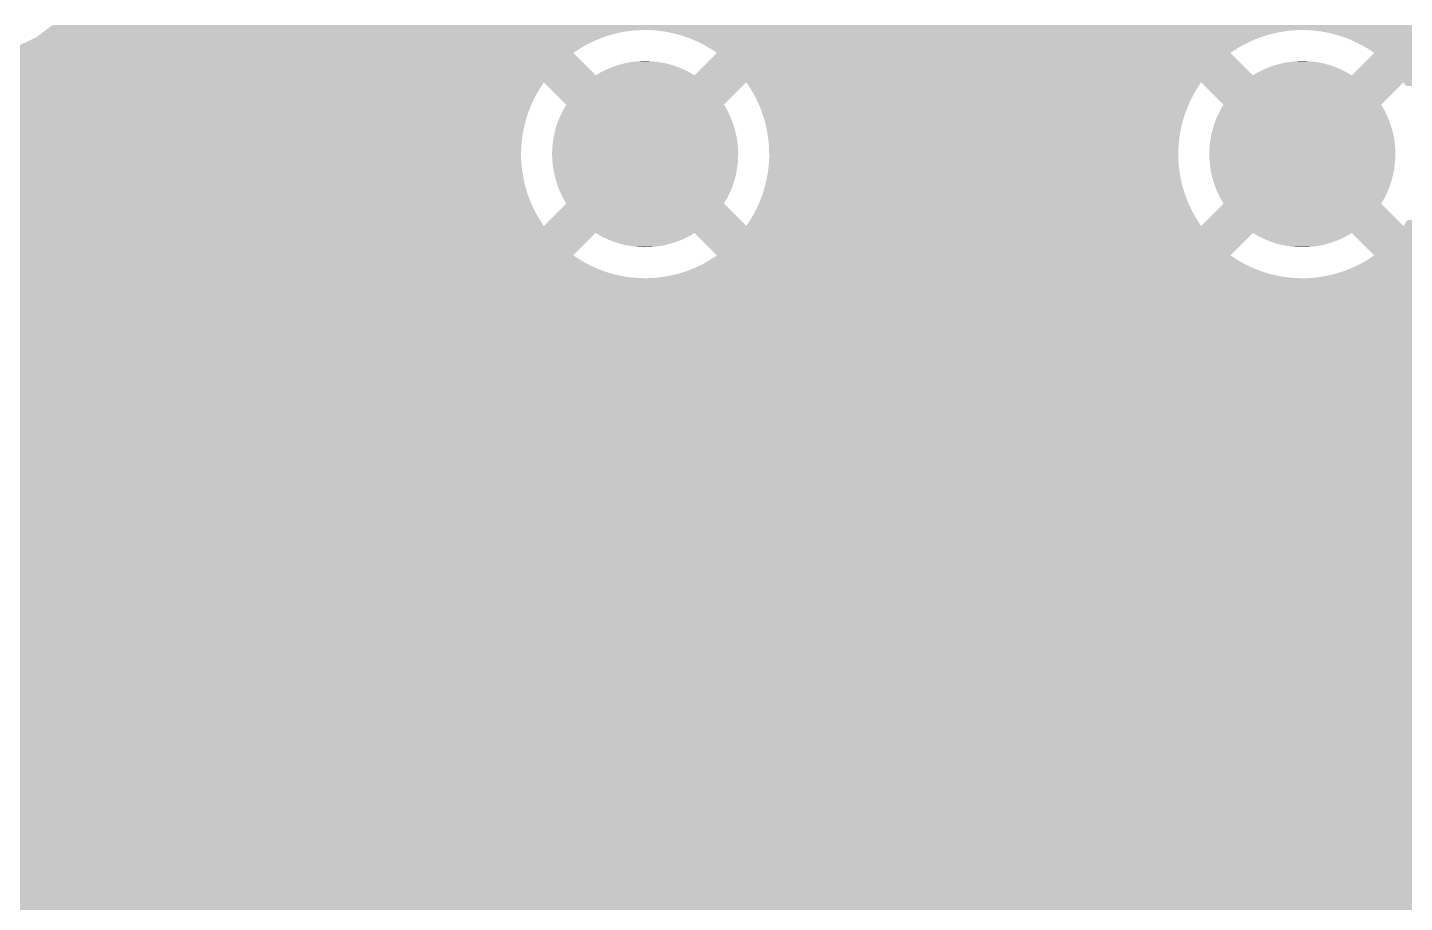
# Model space of a CAD drawing. Extents: x 295 to 953, y 10 to 290.
# Drawn here: x 609.51 to 624.15, y 116.65 to 125.95 of the extents above; entities that cross this region are included whole.
import ezdxf

# ---------------------------------------------------------------- set-up
doc = ezdxf.new("R2010")
doc.units = 0
doc.header["$LTSCALE"] = 5
doc.header["$MEASUREMENT"] = 0
doc.layers.add('GND1', color=7, linetype='CONTINUOUS')

msp = doc.modelspace()

# ---------------------------------------------------------------- linework, layer by layer
at = {"layer": 'GND1'}
for points in [[(609.624, 125.855), (609.652, 125.876), (615.669, 125.855), (615.742, 125.876)], [(609.652, 125.876), (609.675, 125.894), (615.742, 125.876), (615.817, 125.894)], [(609.675, 125.894), (609.692, 125.907), (615.817, 125.894), (615.893, 125.907)], [(609.692, 125.907), (609.703, 125.915), (615.893, 125.907), (615.969, 125.915)], [(609.703, 125.915), (609.708, 125.919), (615.969, 125.915), (616.046, 125.919)], [(609.708, 125.919), (609.778, 125.972), (668.173, 125.919), (668.168, 125.972)], [(616.123, 125.919), (616.046, 125.919), (623.022, 125.919), (623.031, 125.919)], [(616.178, 125.915), (616.123, 125.919), (622.954, 125.915), (623.022, 125.919)], [(616.199, 125.914), (616.178, 125.915), (622.942, 125.914), (622.954, 125.915)], [(616.257, 125.907), (616.199, 125.914), (622.878, 125.907), (622.942, 125.914)], [(616.276, 125.904), (616.257, 125.907), (622.865, 125.904), (622.878, 125.907)], [(616.334, 125.894), (616.276, 125.904), (622.802, 125.894), (622.865, 125.904)], [(616.351, 125.89), (616.334, 125.894), (622.789, 125.89), (622.802, 125.894)], [(616.409, 125.876), (616.351, 125.89), (622.727, 125.876), (622.789, 125.89)], [(616.426, 125.872), (616.409, 125.876), (622.714, 125.872), (622.727, 125.876)], [(616.483, 125.855), (616.426, 125.872), (622.654, 125.855), (622.714, 125.872)], [(623.184, 125.914), (623.108, 125.919), (668.174, 125.914), (668.173, 125.919)], [(623.261, 125.904), (623.184, 125.914), (668.175, 125.904), (668.174, 125.914)], [(623.336, 125.89), (623.261, 125.904), (668.176, 125.89), (668.175, 125.904)], [(623.411, 125.872), (623.336, 125.89), (668.178, 125.872), (668.176, 125.89)], [(623.484, 125.85), (623.411, 125.872), (668.181, 125.85), (668.178, 125.872)], [(609.215, 125.706), (609.302, 125.727), (615.359, 125.706), (615.39, 125.727)], [(609.302, 125.727), (609.42, 125.754), (615.39, 125.727), (615.438, 125.754)], [(609.42, 125.754), (609.442, 125.765), (615.438, 125.754), (615.457, 125.765)], [(609.442, 125.765), (609.514, 125.799), (615.457, 125.765), (615.526, 125.799)], [(609.514, 125.799), (609.578, 125.829), (615.526, 125.799), (615.597, 125.829)], [(609.578, 125.829), (609.611, 125.844), (615.597, 125.829), (615.64, 125.844)], [(609.611, 125.844), (609.624, 125.855), (615.64, 125.844), (615.669, 125.855)], [(616.499, 125.85), (616.483, 125.855), (622.64, 125.85), (622.654, 125.855)], [(616.556, 125.829), (616.499, 125.85), (622.582, 125.829), (622.64, 125.85)], [(616.571, 125.823), (616.556, 125.829), (622.568, 125.823), (622.582, 125.829)], [(616.626, 125.799), (616.571, 125.823), (622.511, 125.799), (622.568, 125.823)], [(616.641, 125.792), (616.626, 125.799), (622.498, 125.792), (622.511, 125.799)], [(616.695, 125.765), (616.641, 125.792), (622.442, 125.765), (622.498, 125.792)], [(616.71, 125.757), (616.695, 125.765), (622.429, 125.757), (622.442, 125.765)], [(616.762, 125.727), (616.71, 125.757), (622.375, 125.727), (622.429, 125.757)], [(616.776, 125.719), (616.762, 125.727), (622.363, 125.719), (622.375, 125.727)], [(616.826, 125.685), (616.776, 125.719), (622.311, 125.685), (622.363, 125.719)], [(623.556, 125.823), (623.484, 125.85), (668.184, 125.823), (668.181, 125.85)], [(623.626, 125.792), (623.556, 125.823), (668.187, 125.792), (668.184, 125.823)], [(623.635, 125.788), (623.626, 125.792), (668.187, 125.788), (668.187, 125.792)], [(623.695, 125.757), (623.635, 125.788), (668.197, 125.757), (668.187, 125.788)], [(623.761, 125.719), (623.695, 125.757), (668.21, 125.719), (668.197, 125.757)], [(623.825, 125.676), (623.761, 125.719), (668.224, 125.676), (668.21, 125.719)], [(563.829, 125.685), (563.829, 125.703), (615.326, 125.685), (615.353, 125.703)], [(563.829, 125.676), (563.829, 125.685), (615.313, 125.676), (615.326, 125.685)], [(563.829, 125.438), (563.829, 125.676), (615.551, 125.438), (615.313, 125.676)], [(609.004, 125.703), (609.215, 125.706), (615.353, 125.703), (615.359, 125.706)], [(615.835, 125.56), (615.859, 125.565), (616.316, 125.56), (616.296, 125.565)], [(615.859, 125.565), (615.9, 125.574), (616.296, 125.565), (616.25, 125.574)], [(615.9, 125.574), (615.925, 125.578), (616.25, 125.574), (616.231, 125.578)], [(615.925, 125.578), (615.966, 125.583), (616.231, 125.578), (616.183, 125.583)], [(615.966, 125.583), (615.994, 125.586), (616.183, 125.583), (616.165, 125.586)], [(615.994, 125.586), (616.032, 125.589), (616.165, 125.586), (616.112, 125.589)], [(616.032, 125.589), (616.099, 125.589), (616.112, 125.589), (616.099, 125.589)], [(616.602, 125.438), (616.84, 125.676), (622.536, 125.438), (622.298, 125.676)], [(616.84, 125.676), (616.826, 125.685), (622.298, 125.676), (622.311, 125.685)], [(622.82, 125.56), (622.844, 125.565), (623.301, 125.56), (623.281, 125.565)], [(622.844, 125.565), (622.885, 125.574), (623.281, 125.565), (623.235, 125.574)], [(622.885, 125.574), (622.91, 125.578), (623.235, 125.574), (623.216, 125.578)], [(622.91, 125.578), (622.951, 125.583), (623.216, 125.578), (623.168, 125.583)], [(622.951, 125.583), (622.979, 125.586), (623.168, 125.583), (623.15, 125.586)], [(622.979, 125.586), (623.017, 125.589), (623.15, 125.586), (623.097, 125.589)], [(623.017, 125.589), (623.084, 125.589), (623.097, 125.589), (623.084, 125.589)], [(623.587, 125.438), (623.736, 125.588), (668.341, 125.438), (668.253, 125.588)], [(623.736, 125.588), (623.825, 125.676), (668.253, 125.588), (668.224, 125.676)], [(563.829, 125.406), (563.829, 125.438), (668.36, 125.406), (668.341, 125.438)], [(615.551, 125.438), (615.589, 125.461), (616.602, 125.438), (616.563, 125.461)], [(615.589, 125.461), (615.609, 125.472), (616.563, 125.461), (616.545, 125.472)], [(615.609, 125.472), (615.648, 125.492), (616.545, 125.472), (616.504, 125.492)], [(615.648, 125.492), (615.669, 125.501), (616.504, 125.492), (616.485, 125.501)], [(615.669, 125.501), (615.709, 125.519), (616.485, 125.501), (616.443, 125.519)], [(615.709, 125.519), (615.731, 125.527), (616.443, 125.519), (616.424, 125.527)], [(615.731, 125.527), (615.771, 125.541), (616.424, 125.527), (616.38, 125.541)], [(615.771, 125.541), (615.794, 125.548), (616.38, 125.541), (616.361, 125.548)], [(615.794, 125.548), (615.835, 125.56), (616.361, 125.548), (616.316, 125.56)], [(622.536, 125.438), (622.574, 125.461), (623.587, 125.438), (623.548, 125.461)], [(622.574, 125.461), (622.594, 125.472), (623.548, 125.461), (623.53, 125.472)], [(622.594, 125.472), (622.633, 125.492), (623.53, 125.472), (623.489, 125.492)], [(622.633, 125.492), (622.654, 125.501), (623.489, 125.492), (623.47, 125.501)], [(622.654, 125.501), (622.694, 125.519), (623.47, 125.501), (623.428, 125.519)], [(622.694, 125.519), (622.716, 125.527), (623.428, 125.519), (623.409, 125.527)], [(622.716, 125.527), (622.756, 125.541), (623.409, 125.527), (623.365, 125.541)], [(622.756, 125.541), (622.779, 125.548), (623.365, 125.541), (623.346, 125.548)], [(622.779, 125.548), (622.82, 125.56), (623.346, 125.548), (623.301, 125.56)], [(563.829, 125.364), (563.829, 125.406), (668.398, 125.364), (668.36, 125.406)], [(563.829, 125.3), (563.829, 125.364), (614.959, 125.3), (615.001, 125.364)], [(563.829, 125.234), (563.829, 125.3), (614.92, 125.234), (614.959, 125.3)], [(615.239, 125.126), (615.001, 125.364), (616.914, 125.126), (617.152, 125.364)], [(617.178, 125.326), (617.152, 125.364), (621.961, 125.326), (621.986, 125.364)], [(617.194, 125.3), (617.178, 125.326), (621.944, 125.3), (621.961, 125.326)], [(617.218, 125.26), (617.194, 125.3), (621.92, 125.26), (621.944, 125.3)], [(622.224, 125.126), (621.986, 125.364), (623.899, 125.126), (624.137, 125.364)], [(624.163, 125.326), (624.137, 125.364), (668.433, 125.326), (668.398, 125.364)], [(563.829, 125.165), (563.829, 125.234), (614.885, 125.165), (614.92, 125.234)], [(563.829, 125.095), (563.829, 125.165), (614.854, 125.095), (614.885, 125.165)], [(615.228, 125.107), (615.239, 125.126), (616.926, 125.107), (616.914, 125.126)], [(617.233, 125.234), (617.218, 125.26), (621.905, 125.234), (621.92, 125.26)], [(617.255, 125.193), (617.233, 125.234), (621.884, 125.193), (621.905, 125.234)], [(617.268, 125.165), (617.255, 125.193), (621.87, 125.165), (621.884, 125.193)], [(617.287, 125.123), (617.268, 125.165), (621.851, 125.123), (621.87, 125.165)], [(617.299, 125.095), (617.287, 125.123), (621.839, 125.095), (621.851, 125.123)], [(622.213, 125.107), (622.224, 125.126), (623.911, 125.107), (623.899, 125.126)], [(563.829, 125.023), (563.829, 125.095), (614.827, 125.023), (614.854, 125.095)], [(563.829, 124.95), (563.829, 125.023), (614.805, 124.95), (614.827, 125.023)], [(615.15, 124.948), (615.167, 124.989), (617.002, 124.948), (616.986, 124.989)], [(615.167, 124.989), (615.176, 125.009), (616.986, 124.989), (616.977, 125.009)], [(615.176, 125.009), (615.196, 125.049), (616.977, 125.009), (616.958, 125.049)], [(615.196, 125.049), (615.205, 125.069), (616.958, 125.049), (616.947, 125.069)], [(615.205, 125.069), (615.228, 125.107), (616.947, 125.069), (616.926, 125.107)], [(617.316, 125.052), (617.299, 125.095), (621.823, 125.052), (621.839, 125.095)], [(617.325, 125.023), (617.316, 125.052), (621.812, 125.023), (621.823, 125.052)], [(617.34, 124.979), (617.325, 125.023), (621.799, 124.979), (621.812, 125.023)], [(617.348, 124.95), (617.34, 124.979), (621.79, 124.95), (621.799, 124.979)], [(622.135, 124.948), (622.152, 124.989), (623.987, 124.948), (623.971, 124.989)], [(622.152, 124.989), (622.161, 125.009), (623.971, 124.989), (623.962, 125.009)], [(622.161, 125.009), (622.181, 125.049), (623.962, 125.009), (623.943, 125.049)], [(622.181, 125.049), (622.19, 125.069), (623.943, 125.049), (623.932, 125.069)], [(622.19, 125.069), (622.213, 125.107), (623.932, 125.069), (623.911, 125.107)], [(563.829, 124.875), (563.829, 124.95), (614.787, 124.875), (614.805, 124.95)], [(563.829, 124.8), (563.829, 124.875), (614.773, 124.8), (614.787, 124.875)], [(615.112, 124.82), (615.124, 124.863), (617.04, 124.82), (617.03, 124.863)], [(615.124, 124.863), (615.129, 124.885), (617.03, 124.863), (617.023, 124.885)], [(615.129, 124.885), (615.143, 124.927), (617.023, 124.885), (617.01, 124.927)], [(615.143, 124.927), (615.15, 124.948), (617.01, 124.927), (617.002, 124.948)], [(617.36, 124.905), (617.348, 124.95), (621.779, 124.905), (621.79, 124.95)], [(617.366, 124.875), (617.36, 124.905), (621.772, 124.875), (621.779, 124.905)], [(617.375, 124.83), (617.366, 124.875), (621.763, 124.83), (621.772, 124.875)], [(622.097, 124.82), (622.109, 124.863), (624.025, 124.82), (624.015, 124.863)], [(622.109, 124.863), (622.114, 124.885), (624.015, 124.863), (624.008, 124.885)], [(622.114, 124.885), (622.128, 124.927), (624.008, 124.885), (623.995, 124.927)], [(622.128, 124.927), (622.135, 124.948), (623.995, 124.927), (623.987, 124.948)], [(563.829, 124.723), (563.829, 124.8), (614.764, 124.723), (614.773, 124.8)], [(563.829, 124.647), (563.829, 124.723), (614.759, 124.647), (614.764, 124.723)], [(615.09, 124.667), (615.091, 124.689), (617.063, 124.667), (617.061, 124.689)], [(615.091, 124.689), (615.097, 124.733), (617.061, 124.689), (617.057, 124.733)], [(615.097, 124.733), (615.1, 124.755), (617.057, 124.733), (617.053, 124.755)], [(615.1, 124.755), (615.108, 124.799), (617.053, 124.755), (617.046, 124.799)], [(615.108, 124.799), (615.112, 124.82), (617.046, 124.799), (617.04, 124.82)], [(617.38, 124.8), (617.375, 124.83), (621.758, 124.8), (621.763, 124.83)], [(617.386, 124.754), (617.38, 124.8), (621.752, 124.754), (621.758, 124.8)], [(617.389, 124.723), (617.386, 124.754), (621.749, 124.723), (621.752, 124.754)], [(617.393, 124.677), (617.389, 124.723), (621.746, 124.677), (621.749, 124.723)], [(622.075, 124.667), (622.076, 124.689), (624.048, 124.667), (624.046, 124.689)], [(622.076, 124.689), (622.082, 124.733), (624.046, 124.689), (624.042, 124.733)], [(622.082, 124.733), (622.085, 124.755), (624.042, 124.733), (624.038, 124.755)], [(622.085, 124.755), (622.093, 124.799), (624.038, 124.755), (624.031, 124.799)], [(622.093, 124.799), (622.097, 124.82), (624.031, 124.799), (624.025, 124.82)], [(563.829, 124.57), (563.829, 124.647), (614.758, 124.57), (614.759, 124.647)], [(563.829, 124.493), (563.829, 124.57), (614.762, 124.493), (614.758, 124.57)], [(615.087, 124.601), (615.088, 124.623), (617.066, 124.601), (617.065, 124.623)], [(615.088, 124.578), (615.087, 124.601), (617.065, 124.578), (617.066, 124.601)], [(615.088, 124.623), (615.09, 124.667), (617.065, 124.623), (617.063, 124.667)], [(615.09, 124.534), (615.088, 124.578), (617.063, 124.534), (617.065, 124.578)], [(617.391, 124.493), (617.395, 124.554), (621.747, 124.493), (621.744, 124.554)], [(617.394, 124.647), (617.393, 124.677), (621.744, 124.647), (621.746, 124.677)], [(617.395, 124.601), (617.394, 124.647), (621.743, 124.601), (621.744, 124.647)], [(617.395, 124.57), (617.395, 124.601), (621.743, 124.57), (621.743, 124.601)], [(617.395, 124.554), (617.395, 124.57), (621.744, 124.554), (621.743, 124.57)], [(622.072, 124.601), (622.073, 124.623), (624.051, 124.601), (624.05, 124.623)], [(622.073, 124.578), (622.072, 124.601), (624.05, 124.578), (624.051, 124.601)], [(622.073, 124.623), (622.075, 124.667), (624.05, 124.623), (624.048, 124.667)], [(622.075, 124.534), (622.073, 124.578), (624.048, 124.534), (624.05, 124.578)], [(563.829, 124.417), (563.829, 124.493), (614.771, 124.417), (614.762, 124.493)], [(563.829, 124.341), (563.829, 124.417), (614.784, 124.341), (614.771, 124.417)], [(615.092, 124.512), (615.09, 124.534), (617.062, 124.512), (617.063, 124.534)], [(615.096, 124.468), (615.092, 124.512), (617.056, 124.468), (617.062, 124.512)], [(615.1, 124.446), (615.096, 124.468), (617.053, 124.446), (617.056, 124.468)], [(615.108, 124.402), (615.1, 124.446), (617.045, 124.402), (617.053, 124.446)], [(615.113, 124.381), (615.108, 124.402), (617.041, 124.381), (617.045, 124.402)], [(617.369, 124.341), (617.38, 124.402), (621.769, 124.341), (621.758, 124.402)], [(617.38, 124.402), (617.382, 124.417), (621.758, 124.402), (621.756, 124.417)], [(617.382, 124.417), (617.39, 124.478), (621.756, 124.417), (621.749, 124.478)], [(617.39, 124.478), (617.391, 124.493), (621.749, 124.478), (621.747, 124.493)], [(622.077, 124.512), (622.075, 124.534), (624.047, 124.512), (624.048, 124.534)], [(622.081, 124.468), (622.077, 124.512), (624.041, 124.468), (624.047, 124.512)], [(622.085, 124.446), (622.081, 124.468), (624.038, 124.446), (624.041, 124.468)], [(622.093, 124.402), (622.085, 124.446), (624.03, 124.402), (624.038, 124.446)], [(622.098, 124.381), (622.093, 124.402), (624.026, 124.381), (624.03, 124.402)], [(563.829, 124.267), (563.829, 124.341), (614.801, 124.267), (614.784, 124.341)], [(563.829, 124.193), (563.829, 124.267), (614.822, 124.193), (614.801, 124.267)], [(615.123, 124.338), (615.113, 124.381), (617.03, 124.338), (617.041, 124.381)], [(615.13, 124.316), (615.123, 124.338), (617.024, 124.316), (617.03, 124.338)], [(615.143, 124.274), (615.13, 124.316), (617.01, 124.274), (617.024, 124.316)], [(615.151, 124.253), (615.143, 124.274), (617.003, 124.253), (617.01, 124.274)], [(615.167, 124.212), (615.151, 124.253), (616.986, 124.212), (617.003, 124.253)], [(617.33, 124.193), (617.348, 124.252), (621.807, 124.193), (621.79, 124.252)], [(617.348, 124.252), (617.352, 124.267), (621.79, 124.252), (621.786, 124.267)], [(617.352, 124.267), (617.366, 124.326), (621.786, 124.267), (621.772, 124.326)], [(617.366, 124.326), (617.369, 124.341), (621.772, 124.326), (621.769, 124.341)], [(622.108, 124.338), (622.098, 124.381), (624.015, 124.338), (624.026, 124.381)], [(622.115, 124.316), (622.108, 124.338), (624.009, 124.316), (624.015, 124.338)], [(622.128, 124.274), (622.115, 124.316), (623.995, 124.274), (624.009, 124.316)], [(622.136, 124.253), (622.128, 124.274), (623.988, 124.253), (623.995, 124.274)], [(622.152, 124.212), (622.136, 124.253), (623.971, 124.212), (623.988, 124.253)], [(563.829, 124.121), (563.829, 124.193), (614.848, 124.121), (614.822, 124.193)], [(563.829, 124.05), (563.829, 124.121), (614.878, 124.05), (614.848, 124.121)], [(615.176, 124.192), (615.167, 124.212), (616.977, 124.192), (616.986, 124.212)], [(615.195, 124.152), (615.176, 124.192), (616.958, 124.152), (616.977, 124.192)], [(615.206, 124.132), (615.195, 124.152), (616.948, 124.132), (616.958, 124.152)], [(615.227, 124.094), (615.206, 124.132), (616.925, 124.094), (616.948, 124.132)], [(617.274, 124.05), (617.299, 124.106), (621.863, 124.05), (621.839, 124.106)], [(617.299, 124.106), (617.304, 124.121), (621.839, 124.106), (621.833, 124.121)], [(617.304, 124.121), (617.326, 124.178), (621.833, 124.121), (621.813, 124.178)], [(617.326, 124.178), (617.33, 124.193), (621.813, 124.178), (621.807, 124.193)], [(622.161, 124.192), (622.152, 124.212), (623.962, 124.192), (623.971, 124.212)], [(622.18, 124.152), (622.161, 124.192), (623.943, 124.152), (623.962, 124.192)], [(622.191, 124.132), (622.18, 124.152), (623.933, 124.132), (623.943, 124.152)], [(622.212, 124.094), (622.191, 124.132), (623.91, 124.094), (623.933, 124.132)], [(563.829, 123.981), (563.829, 124.05), (614.912, 123.981), (614.878, 124.05)], [(563.829, 123.914), (563.829, 123.981), (614.95, 123.914), (614.912, 123.981)], [(615.001, 123.837), (615.239, 124.075), (617.152, 123.837), (616.914, 124.075)], [(615.239, 124.075), (615.227, 124.094), (616.914, 124.075), (616.925, 124.094)], [(617.202, 123.914), (617.233, 123.967), (621.935, 123.914), (621.905, 123.967)], [(617.233, 123.967), (617.24, 123.981), (621.905, 123.967), (621.897, 123.981)], [(617.24, 123.981), (617.268, 124.036), (621.897, 123.981), (621.87, 124.036)], [(617.268, 124.036), (617.274, 124.05), (621.87, 124.036), (621.863, 124.05)], [(621.986, 123.837), (622.224, 124.075), (624.137, 123.837), (623.899, 124.075)], [(622.224, 124.075), (622.212, 124.094), (623.899, 124.075), (623.91, 124.094)], [(563.829, 123.85), (563.829, 123.914), (614.992, 123.85), (614.95, 123.914)], [(563.829, 123.837), (563.829, 123.85), (615.001, 123.837), (614.992, 123.85)], [(563.829, 123.763), (563.829, 123.837), (739.571, 123.763), (739.571, 123.837)], [(617.152, 123.837), (617.16, 123.85), (621.986, 123.837), (621.977, 123.85)], [(617.16, 123.85), (617.195, 123.901), (621.977, 123.85), (621.944, 123.901)], [(617.195, 123.901), (617.202, 123.914), (621.944, 123.901), (621.935, 123.914)], [(624.137, 123.837), (624.18, 123.901), (739.571, 123.837), (739.571, 123.901)], [(563.829, 123.525), (563.829, 123.763), (615.313, 123.525), (615.551, 123.763)], [(615.59, 123.74), (615.551, 123.763), (616.564, 123.74), (616.602, 123.763)], [(615.608, 123.729), (615.59, 123.74), (616.544, 123.729), (616.564, 123.74)], [(615.649, 123.709), (615.608, 123.729), (616.505, 123.709), (616.544, 123.729)], [(615.668, 123.7), (615.649, 123.709), (616.484, 123.7), (616.505, 123.709)], [(615.71, 123.682), (615.668, 123.7), (616.444, 123.682), (616.484, 123.7)], [(615.729, 123.674), (615.71, 123.682), (616.422, 123.674), (616.444, 123.682)], [(615.773, 123.66), (615.729, 123.674), (616.382, 123.66), (616.422, 123.674)], [(615.792, 123.653), (615.773, 123.66), (616.359, 123.653), (616.382, 123.66)], [(616.84, 123.525), (616.602, 123.763), (622.298, 123.525), (622.536, 123.763)], [(622.575, 123.74), (622.536, 123.763), (623.549, 123.74), (623.587, 123.763)], [(622.593, 123.729), (622.575, 123.74), (623.529, 123.729), (623.549, 123.74)], [(622.634, 123.709), (622.593, 123.729), (623.49, 123.709), (623.529, 123.729)], [(622.653, 123.7), (622.634, 123.709), (623.469, 123.7), (623.49, 123.709)], [(622.695, 123.682), (622.653, 123.7), (623.429, 123.682), (623.469, 123.7)], [(622.714, 123.674), (622.695, 123.682), (623.407, 123.674), (623.429, 123.682)], [(622.758, 123.66), (622.714, 123.674), (623.367, 123.66), (623.407, 123.674)], [(622.777, 123.653), (622.758, 123.66), (623.344, 123.653), (623.367, 123.66)], [(623.825, 123.525), (623.587, 123.763), (739.571, 123.525), (739.571, 123.763)], [(563.829, 123.483), (563.829, 123.525), (615.377, 123.483), (615.313, 123.525)], [(615.837, 123.641), (615.792, 123.653), (616.318, 123.641), (616.359, 123.653)], [(615.857, 123.636), (615.837, 123.641), (616.294, 123.636), (616.318, 123.641)], [(615.903, 123.627), (615.857, 123.636), (616.253, 123.627), (616.294, 123.636)], [(615.922, 123.624), (615.903, 123.627), (616.228, 123.624), (616.253, 123.627)], [(615.97, 123.618), (615.922, 123.624), (616.187, 123.618), (616.228, 123.624)], [(615.988, 123.616), (615.97, 123.618), (616.159, 123.616), (616.187, 123.618)], [(616.041, 123.613), (615.988, 123.616), (616.121, 123.613), (616.159, 123.616)], [(616.054, 123.612), (616.041, 123.613), (616.054, 123.612), (616.121, 123.613)], [(616.775, 123.483), (616.827, 123.516), (622.362, 123.483), (622.312, 123.516)], [(616.827, 123.516), (616.84, 123.525), (622.312, 123.516), (622.298, 123.525)], [(622.822, 123.641), (622.777, 123.653), (623.303, 123.641), (623.344, 123.653)], [(622.842, 123.636), (622.822, 123.641), (623.279, 123.636), (623.303, 123.641)], [(622.888, 123.627), (622.842, 123.636), (623.238, 123.627), (623.279, 123.636)], [(622.907, 123.624), (622.888, 123.627), (623.213, 123.624), (623.238, 123.627)], [(622.955, 123.618), (622.907, 123.624), (623.172, 123.618), (623.213, 123.624)], [(622.973, 123.616), (622.955, 123.618), (623.144, 123.616), (623.172, 123.618)], [(623.026, 123.613), (622.973, 123.616), (623.106, 123.613), (623.144, 123.616)], [(623.039, 123.612), (623.026, 123.613), (623.039, 123.612), (623.106, 123.613)], [(623.748, 123.474), (623.812, 123.516), (739.571, 123.474), (739.571, 123.516)], [(623.812, 123.516), (623.825, 123.525), (739.571, 123.516), (739.571, 123.525)], [(563.829, 123.444), (563.829, 123.483), (615.443, 123.444), (615.377, 123.483)], [(563.829, 123.409), (563.829, 123.444), (615.512, 123.409), (615.443, 123.444)], [(563.829, 123.378), (563.829, 123.409), (615.582, 123.378), (615.512, 123.409)], [(563.829, 123.351), (563.829, 123.378), (615.654, 123.351), (615.582, 123.378)], [(616.498, 123.351), (616.557, 123.372), (622.639, 123.351), (622.583, 123.372)], [(616.557, 123.372), (616.57, 123.378), (622.583, 123.372), (622.567, 123.378)], [(616.57, 123.378), (616.627, 123.402), (622.567, 123.378), (622.512, 123.402)], [(616.627, 123.402), (616.641, 123.409), (622.512, 123.402), (622.497, 123.409)], [(616.641, 123.409), (616.696, 123.436), (622.497, 123.409), (622.443, 123.436)], [(616.696, 123.436), (616.709, 123.444), (622.443, 123.436), (622.428, 123.444)], [(616.709, 123.444), (616.763, 123.474), (622.428, 123.444), (622.376, 123.474)], [(616.763, 123.474), (616.775, 123.483), (622.376, 123.474), (622.362, 123.483)], [(623.469, 123.346), (623.542, 123.372), (739.571, 123.346), (739.571, 123.372)], [(623.542, 123.372), (623.612, 123.402), (739.571, 123.372), (739.571, 123.402)], [(623.612, 123.402), (623.681, 123.436), (739.571, 123.402), (739.571, 123.436)], [(623.681, 123.436), (623.748, 123.474), (739.571, 123.436), (739.571, 123.474)], [(563.829, 123.329), (563.829, 123.351), (615.727, 123.329), (615.654, 123.351)], [(563.829, 123.311), (563.829, 123.329), (615.802, 123.311), (615.727, 123.329)], [(563.829, 123.297), (563.829, 123.311), (615.878, 123.297), (615.802, 123.311)], [(563.829, 123.288), (563.829, 123.297), (615.954, 123.288), (615.878, 123.297)], [(563.829, 123.283), (563.829, 123.288), (616.03, 123.283), (615.954, 123.288)], [(563.829, 123.282), (563.829, 123.283), (616.107, 123.282), (616.03, 123.283)], [(563.829, 123.125), (563.829, 123.282), (739.571, 123.125), (739.571, 123.282)], [(616.107, 123.282), (616.116, 123.283), (623.092, 123.282), (623.015, 123.283)], [(616.116, 123.283), (616.184, 123.286), (623.015, 123.283), (622.96, 123.286)], [(616.184, 123.286), (616.196, 123.288), (622.96, 123.286), (622.939, 123.288)], [(616.196, 123.288), (616.26, 123.295), (622.939, 123.288), (622.881, 123.295)], [(616.26, 123.295), (616.273, 123.297), (622.881, 123.295), (622.863, 123.297)], [(616.273, 123.297), (616.336, 123.308), (622.863, 123.297), (622.804, 123.308)], [(616.336, 123.308), (616.349, 123.311), (622.804, 123.308), (622.787, 123.311)], [(616.349, 123.311), (616.411, 123.325), (622.787, 123.311), (622.729, 123.325)], [(616.411, 123.325), (616.424, 123.329), (622.729, 123.325), (622.712, 123.329)], [(616.424, 123.329), (616.484, 123.346), (622.712, 123.329), (622.655, 123.346)], [(616.484, 123.346), (616.498, 123.351), (622.655, 123.346), (622.639, 123.351)], [(623.092, 123.282), (623.169, 123.286), (739.571, 123.282), (739.571, 123.286)], [(623.169, 123.286), (623.245, 123.295), (739.571, 123.286), (739.571, 123.295)], [(623.245, 123.295), (623.321, 123.308), (739.571, 123.295), (739.571, 123.308)], [(623.321, 123.308), (623.396, 123.325), (739.571, 123.308), (739.571, 123.325)], [(623.396, 123.325), (623.469, 123.346), (739.571, 123.325), (739.571, 123.346)], [(578.48, 123.12), (578.404, 123.125), (739.571, 123.12), (739.571, 123.125)], [(578.557, 123.11), (578.48, 123.12), (739.571, 123.11), (739.571, 123.12)], [(578.632, 123.096), (578.557, 123.11), (739.571, 123.096), (739.571, 123.11)], [(578.707, 123.078), (578.632, 123.096), (739.571, 123.078), (739.571, 123.096)], [(578.78, 123.056), (578.707, 123.078), (739.571, 123.056), (739.571, 123.078)], [(578.852, 123.029), (578.78, 123.056), (739.571, 123.029), (739.571, 123.056)], [(578.922, 122.998), (578.852, 123.029), (739.571, 122.998), (739.571, 123.029)], [(578.991, 122.963), (578.922, 122.998), (739.571, 122.963), (739.571, 122.998)], [(579.057, 122.925), (578.991, 122.963), (739.571, 122.925), (739.571, 122.963)], [(578.956, 122.718), (579.041, 122.802), (640.442, 122.718), (640.761, 122.802)], [(579.041, 122.802), (579.081, 122.842), (640.761, 122.802), (641.089, 122.842)], [(579.121, 122.882), (579.057, 122.925), (739.571, 122.882), (739.571, 122.925)], [(579.081, 122.842), (579.121, 122.882), (739.571, 122.842), (739.571, 122.882)], [(563.829, 122.591), (563.829, 122.644), (640.138, 122.591), (640.266, 122.644)], [(578.883, 122.644), (578.956, 122.718), (640.266, 122.644), (640.442, 122.718)], [(563.829, 122.57), (563.829, 122.591), (640.101, 122.57), (640.138, 122.591)], [(579.459, 122.532), (579.433, 122.57), (640.036, 122.532), (640.101, 122.57)], [(579.499, 122.466), (579.459, 122.532), (639.925, 122.466), (640.036, 122.532)], [(579.522, 122.425), (579.499, 122.466), (639.853, 122.425), (639.925, 122.466)], [(579.536, 122.399), (579.522, 122.425), (639.82, 122.399), (639.853, 122.425)], [(579.568, 122.329), (579.536, 122.399), (639.731, 122.329), (639.82, 122.399)], [(579.597, 122.258), (579.568, 122.329), (639.64, 122.258), (639.731, 122.329)], [(579.609, 122.221), (579.597, 122.258), (639.593, 122.221), (639.64, 122.258)], [(579.621, 122.185), (579.609, 122.221), (639.558, 122.185), (639.593, 122.221)], [(579.641, 122.111), (579.621, 122.185), (639.486, 122.111), (639.558, 122.185)], [(579.656, 122.036), (579.641, 122.111), (639.413, 122.036), (639.486, 122.111)], [(579.664, 121.985), (579.656, 122.036), (639.364, 121.985), (639.413, 122.036)], [(579.667, 121.96), (579.664, 121.985), (639.345, 121.96), (639.364, 121.985)], [(579.674, 121.883), (579.667, 121.96), (639.289, 121.883), (639.345, 121.96)], [(579.673, 121.719), (579.676, 121.76), (639.168, 121.719), (639.198, 121.76)], [(579.676, 121.807), (579.674, 121.883), (639.233, 121.807), (639.289, 121.883)], [(579.676, 121.76), (579.676, 121.807), (639.198, 121.76), (639.233, 121.807)], [(579.661, 121.608), (579.671, 121.684), (639.107, 121.608), (639.149, 121.684)], [(579.671, 121.684), (579.673, 121.719), (639.149, 121.684), (639.168, 121.719)], [(579.629, 121.458), (579.647, 121.532), (639.025, 121.458), (639.066, 121.532)], [(579.647, 121.532), (579.661, 121.608), (639.066, 121.532), (639.107, 121.608)], [(579.58, 121.312), (579.607, 121.384), (638.965, 121.312), (638.993, 121.384)], [(579.607, 121.384), (579.621, 121.43), (638.993, 121.384), (639.01, 121.43)], [(579.621, 121.43), (579.629, 121.458), (639.01, 121.43), (639.025, 121.458)], [(579.484, 121.121), (579.514, 121.173), (638.892, 121.121), (638.912, 121.173)], [(579.514, 121.173), (579.549, 121.242), (638.912, 121.173), (638.938, 121.242)], [(579.549, 121.242), (579.58, 121.312), (638.938, 121.242), (638.965, 121.312)], [(563.829, 120.969), (563.829, 121.043), (638.857, 120.969), (638.874, 121.043)], [(579.433, 121.043), (579.476, 121.107), (638.874, 121.043), (638.889, 121.107)], [(579.476, 121.107), (579.484, 121.121), (638.889, 121.107), (638.892, 121.121)], [(579.052, 120.8), (578.883, 120.969), (638.818, 120.8), (638.857, 120.969)], [(579.121, 120.731), (579.052, 120.8), (638.811, 120.731), (638.818, 120.8)], [(578.838, 120.578), (578.908, 120.608), (638.797, 120.578), (638.8, 120.608)], [(578.908, 120.608), (578.977, 120.642), (638.8, 120.608), (638.803, 120.642)], [(578.977, 120.642), (579.044, 120.68), (638.803, 120.642), (638.806, 120.68)], [(579.044, 120.68), (579.108, 120.722), (638.806, 120.68), (638.81, 120.722)], [(579.108, 120.722), (579.121, 120.731), (638.81, 120.722), (638.811, 120.731)], [(563.829, 120.472), (563.829, 120.488), (638.787, 120.472), (638.789, 120.488)], [(563.829, 120.41), (563.829, 120.472), (638.786, 120.41), (638.787, 120.472)], [(578.388, 120.488), (578.465, 120.492), (638.789, 120.488), (638.789, 120.492)], [(578.465, 120.492), (578.541, 120.501), (638.789, 120.492), (638.79, 120.501)], [(578.541, 120.501), (578.617, 120.514), (638.79, 120.501), (638.791, 120.514)], [(578.617, 120.514), (578.692, 120.531), (638.791, 120.514), (638.793, 120.531)], [(578.692, 120.531), (578.765, 120.552), (638.793, 120.531), (638.795, 120.552)], [(578.765, 120.552), (578.838, 120.578), (638.795, 120.552), (638.797, 120.578)], [(563.829, 120.081), (563.829, 120.41), (638.809, 120.081), (638.786, 120.41)], [(563.829, 119.757), (563.829, 120.081), (638.875, 119.757), (638.809, 120.081)], [(563.829, 119.446), (563.829, 119.757), (638.985, 119.446), (638.875, 119.757)], [(563.829, 119.153), (563.829, 119.446), (639.135, 119.153), (638.985, 119.446)], [(563.829, 118.883), (563.829, 119.153), (639.324, 118.883), (639.135, 119.153)], [(563.829, 118.64), (563.829, 118.883), (639.548, 118.64), (639.324, 118.883)], [(563.829, 118.43), (563.829, 118.64), (639.802, 118.43), (639.548, 118.64)], [(563.829, 118.256), (563.829, 118.43), (640.083, 118.256), (639.802, 118.43)], [(563.829, 118.122), (563.829, 118.256), (640.384, 118.122), (640.083, 118.256)], [(563.829, 118.03), (563.829, 118.122), (640.7, 118.03), (640.384, 118.122)], [(563.829, 117.981), (563.829, 118.03), (641.027, 117.981), (640.7, 118.03)], [(563.829, 117.977), (563.829, 117.981), (641.356, 117.977), (641.027, 117.981)], [(563.829, 117.937), (563.829, 117.977), (644.239, 117.937), (644.254, 117.977)], [(563.829, 117.707), (563.829, 117.937), (644.199, 117.707), (644.239, 117.937)], [(563.829, 117.616), (563.829, 117.707), (644.195, 117.616), (644.199, 117.707)], [(563.817, 117.476), (563.829, 117.616), (644.209, 117.476), (644.195, 117.616)], [(563.785, 117.365), (563.801, 117.422), (640.81, 117.365), (641.036, 117.422)], [(563.801, 117.422), (563.805, 117.436), (641.036, 117.422), (641.268, 117.436)], [(563.805, 117.436), (563.817, 117.476), (644.213, 117.436), (644.209, 117.476)], [(563.695, 117.127), (563.752, 117.265), (640.411, 117.127), (640.599, 117.265)], [(563.752, 117.265), (563.763, 117.291), (640.599, 117.265), (640.653, 117.291)], [(563.763, 117.291), (563.785, 117.365), (640.653, 117.291), (640.81, 117.365)], [(563.623, 116.956), (563.695, 117.127), (640.253, 116.956), (640.411, 117.127)], [(563.539, 116.758), (563.623, 116.956), (640.13, 116.758), (640.253, 116.956)], [(563.448, 116.54), (563.539, 116.758), (640.048, 116.54), (640.13, 116.758)]]:
    msp.add_solid(points, dxfattribs=at)

doc.saveas('drawing.dxf')
